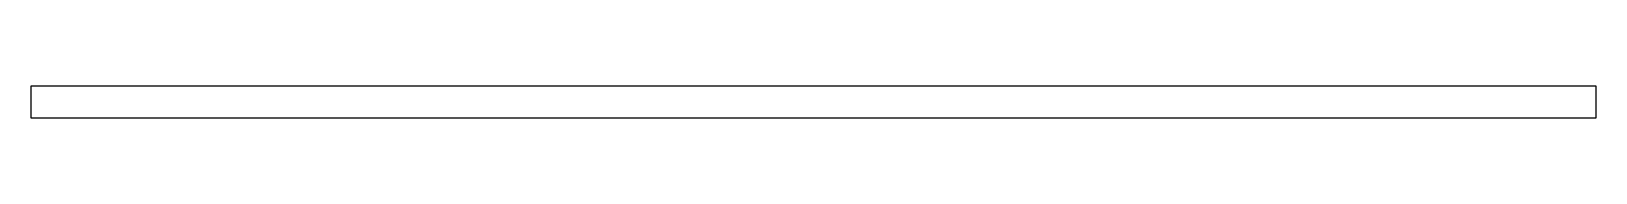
# Model space of a CAD drawing. Header units: millimetres. Extents: x 116 to 213, y -155 to -153.
import ezdxf

# ---------------------------------------------------------------- set-up
doc = ezdxf.new("R2010")
doc.units = ezdxf.units.MM
doc.header["$MEASUREMENT"] = 0
doc.layers.add('Default', color=7, linetype='Continuous', true_color=0x000000)

msp = doc.modelspace()

# ---------------------------------------------------------------- linework, layer by layer
at = {"layer": 'Default'}
for points in [[(116, -155, 80), (116, -154, 80), (116, -153, 80)], [(116, -153, 80), (116, -153, 79), (116, -153, 78)], [(116, -155, 78), (116, -154, 78), (116, -153, 78)], [(116, -153, 80), (164.5, -153, 80), (213, -153, 80)], [(116, -153, 78), (164.5, -153, 78), (213, -153, 78)], [(213, -153, 80), (213, -153, 79), (213, -153, 78)], [(213, -153, 80), (213, -154, 80), (213, -155, 80)], [(213, -153, 78), (213, -154, 78), (213, -155, 78)], [(116, -155, 80), (116, -155, 79), (116, -155, 78)], [(213, -155, 80), (164.5, -155, 80), (116, -155, 80)], [(213, -155, 78), (164.5, -155, 78), (116, -155, 78)], [(213, -155, 80), (213, -155, 79), (213, -155, 78)]]:
    msp.add_open_spline(points, degree=2, dxfattribs=at)

doc.saveas('drawing.dxf')
